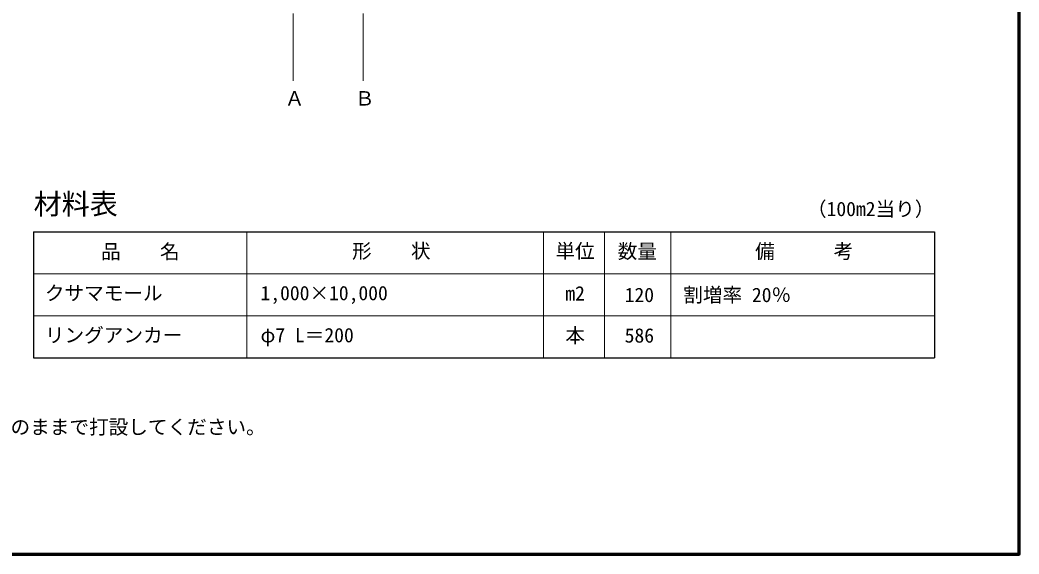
# Model space of a CAD drawing. Units: millimetres, scale not verified. Extents: x 200 to 8200, y 200 to 5838.
# Drawn here: x 4638 to 8200, y 200 to 2104 of the extents above; entities that cross this region are included whole.
import ezdxf
from ezdxf.enums import TextEntityAlignment as Align

# ---------------------------------------------------------------- set-up
doc = ezdxf.new("R2010")
doc.units = ezdxf.units.MM
doc.header["$LTSCALE"] = 20
doc.linetypes.add('CHAIN', pattern=[18.5, 12, -1.5, 3.5, -1.5])
for name, color, linetype, lineweight in [('C-BMK', 3, 'CHAIN', 13), ('C-MTR-FRAM', 5, 'Continuous', 25), ('C-MTR-LINE', 5, 'Continuous', 13), ('C-TTL', 2, 'Continuous', 70)]:
    doc.layers.add(name, color=color, linetype=linetype, lineweight=lineweight)
doc.layers.add('C-MTR', color=5, linetype='Continuous')
doc.layers.add('C-MTR-TXT', color=5, linetype='Continuous')
doc.styles.add('ＭＳ ゴシック', font='')
doc.styles.get('ＭＳ ゴシック').set_extended_font_data('MS Gothic')

msp = doc.modelspace()

# ---------------------------------------------------------------- linework, layer by layer
at = {"layer": 'C-BMK'}
for p, q in [((5861.51, 1887.66), (5861.51, 2887.66)), ((5611.51, 1887.66), (5611.51, 2749.68))]:
    msp.add_line(p, q, dxfattribs=at)
at = {"layer": 'C-MTR-FRAM'}
for p, q in [((4686.43, 1349.45), (7898.77, 1349.45)), ((4686.43, 1349.45), (4686.43, 899.45)), ((7898.77, 1349.45), (7898.77, 899.45)), ((4686.43, 899.45), (7898.77, 899.45))]:
    msp.add_line(p, q, dxfattribs=at)
at = {"layer": 'C-MTR-LINE'}
for p, q in [((5446.43, 1349.45), (5446.43, 1199.45)), ((6504.06, 1349.45), (6504.06, 1199.45)), ((6721.97, 1349.45), (6721.97, 1199.45)), ((6958.88, 1349.45), (6958.88, 1199.45)), ((4686.43, 1199.45), (7898.77, 1199.45)), ((5446.43, 1199.45), (5446.43, 899.45)), ((6504.06, 1199.45), (6504.06, 899.45)), ((6721.97, 1199.45), (6721.97, 899.45)), ((6958.88, 1199.45), (6958.88, 899.45)), ((4686.43, 1049.45), (7898.77, 1049.45))]:
    msp.add_line(p, q, dxfattribs=at)
at = {"layer": 'C-TTL'}
msp.add_lwpolyline([(200, 200), (8200, 200), (8200, 5740), (200, 5740)], close=True, dxfattribs=at)

# ---------------------------------------------------------------- texts
at = {"layer": 'C-BMK', "style": 'ＭＳ ゴシック'}
for s, p in [('Ａ', (5616.87, 1783.78)), ('Ｂ', (5866.87, 1783.78))]:
    msp.add_text(s, height=51.32, dxfattribs=at).set_placement(p, align=Align.BOTTOM_CENTER)
at = {"layer": 'C-MTR', "style": 'ＭＳ ゴシック'}
msp.add_text('材料表', height=73.31, dxfattribs=at).set_placement((4686.43, 1389.45), align=Align.BOTTOM_LEFT)
at = {"layer": 'C-MTR-TXT', "style": 'ＭＳ ゴシック'}
for s, p in [('（100m2当り）', (7443.77, 1389.45)), ('\u3000品\u3000\u3000名\u3000', (4856.61, 1237.45)), ('\u3000形\u3000\u3000状\u3000', (5751.67, 1239.45)), ('数量', (6768.84, 1238.45)), ('クサマモール', (4726.43, 1089.45)), ('1,000×10,000', (5495.33, 1089.45)), ('リングアンカー', (4726.43, 939.45)), ('φ7 L＝200', (5495.33, 939.45)), ('施工の注意点：鹿食害対策ネットは、中央の黒色ロープを植生マットの中央に合わせ製品幅（1m）に納まるよう、たるませた状態のままで打設してください。', (544.06, 611.97))]:
    msp.add_text(s, height=51.32, dxfattribs=at).set_placement(p, align=Align.BOTTOM_LEFT)
for s, p in [('単位', (6617.06, 1239.45)), ('\u3000備\u3000\u3000\u3000考\u3000', (7433.99, 1238.45)), ('m2', (6617.06, 1088.45)), ('本', (6617.06, 938.45))]:
    msp.add_text(s, height=51.32, dxfattribs=at).set_placement(p, align=Align.BOTTOM_CENTER)
msp.add_text('120', height=51.32, dxfattribs=at).set_placement((6898.58, 1123.93), align=Align.MIDDLE_RIGHT)
msp.add_text('割増率 20％', height=51.32, dxfattribs=at).set_placement((7002.65, 1123.93), align=Align.MIDDLE_LEFT)
msp.add_text('586', height=51.32, dxfattribs=at).set_placement((6898.58, 938.45), align=Align.BOTTOM_RIGHT)

doc.saveas('drawing.dxf')
